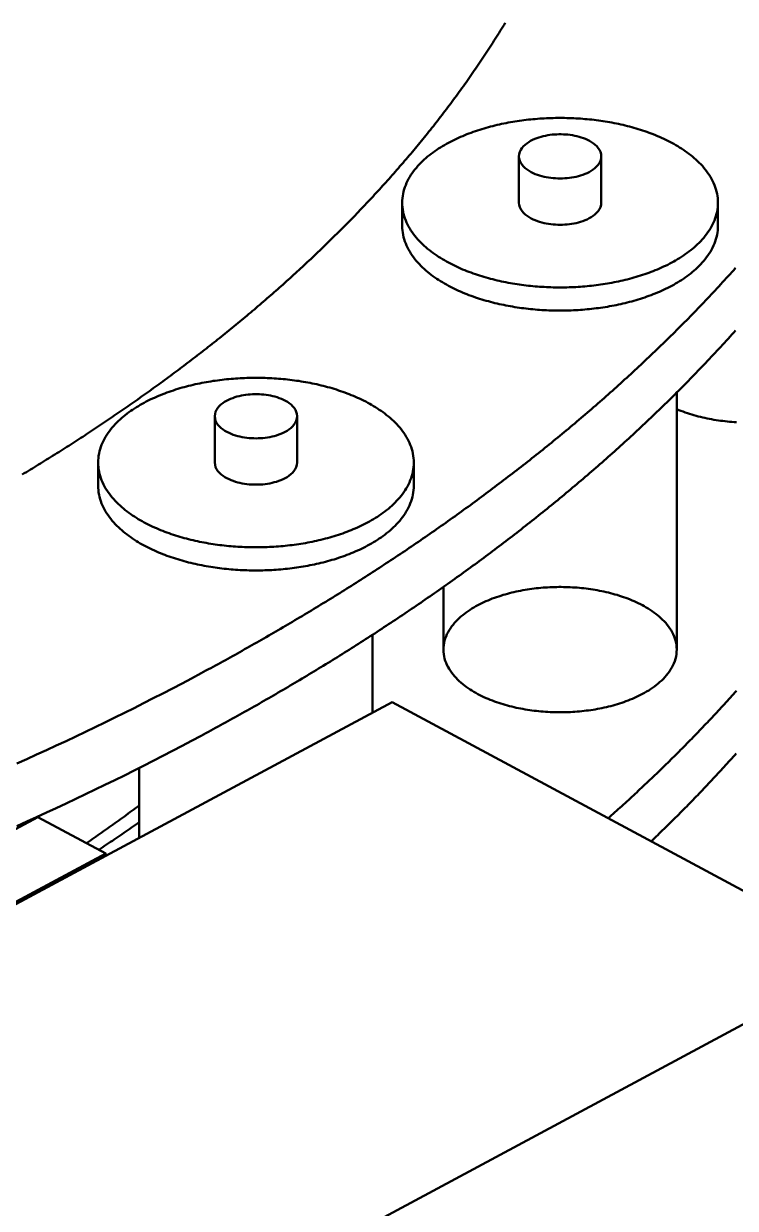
# Model space of a CAD drawing. Header units: millimetres. Extents: x 0 to 841, y 0 to 594.
# Drawn here: x 429.2 to 467, y 260.7 to 323.7 of the extents above; entities that cross this region are included whole.
import ezdxf

# ---------------------------------------------------------------- set-up
doc = ezdxf.new("R2010")
doc.units = ezdxf.units.MM
doc.layers.add('VIS', color=7, linetype='CONTINUOUS', lineweight=50)

msp = doc.modelspace()

# ---------------------------------------------------------------- linework, layer by layer
at = {"layer": 'VIS'}
for points in [[(429.126, 299.72), (429.234, 299.785), (429.342, 299.851), (429.45, 299.916), (429.558, 299.982), (429.665, 300.047), (429.773, 300.113), (429.881, 300.179), (429.988, 300.245), (430.096, 300.311), (430.203, 300.378), (430.311, 300.444), (430.418, 300.511), (430.525, 300.578), (430.632, 300.644), (430.739, 300.711), (430.846, 300.778), (430.953, 300.846), (431.06, 300.913), (431.166, 300.98), (431.273, 301.048), (431.38, 301.116), (431.486, 301.184), (431.592, 301.252), (431.699, 301.32), (431.805, 301.388), (431.911, 301.456), (432.017, 301.525), (432.123, 301.594), (432.229, 301.662), (432.335, 301.731), (432.44, 301.8), (432.546, 301.869), (432.652, 301.939), (432.757, 302.008), (432.862, 302.078), (432.968, 302.147), (433.073, 302.217), (433.178, 302.287), (433.283, 302.357), (433.388, 302.428), (433.493, 302.498), (433.597, 302.568), (433.702, 302.639), (433.807, 302.71), (433.911, 302.781), (434.015, 302.852), (434.12, 302.923), (434.224, 302.994), (434.328, 303.066), (434.432, 303.137), (434.536, 303.209), (434.64, 303.281), (434.743, 303.353), (434.847, 303.425), (434.951, 303.497), (435.054, 303.569), (435.157, 303.642), (435.261, 303.714), (435.364, 303.787), (435.467, 303.86), (435.57, 303.933), (435.673, 304.006), (435.775, 304.08), (435.878, 304.153), (435.981, 304.227), (436.083, 304.301), (436.186, 304.374), (436.288, 304.448), (436.39, 304.523), (436.492, 304.597), (436.594, 304.671), (436.696, 304.746), (436.798, 304.821), (436.899, 304.896), (437.001, 304.971), (437.102, 305.046), (437.204, 305.121), (437.305, 305.196), (437.406, 305.272), (437.507, 305.348), (437.608, 305.424), (437.709, 305.5), (437.809, 305.576), (437.91, 305.652), (438.011, 305.728), (438.111, 305.805), (438.211, 305.882), (438.311, 305.958), (438.411, 306.035), (438.511, 306.113), (438.611, 306.19), (438.711, 306.267), (438.811, 306.345), (438.91, 306.423), (439.009, 306.5), (439.109, 306.578), (439.208, 306.657), (439.307, 306.735), (439.406, 306.813), (439.505, 306.892), (439.603, 306.971), (439.702, 307.05), (439.8, 307.129), (439.899, 307.208), (439.997, 307.287), (440.095, 307.367), (440.193, 307.446), (440.291, 307.526), (440.389, 307.606), (440.486, 307.686), (440.584, 307.766), (440.681, 307.846), (440.778, 307.927), (440.875, 308.008), (440.972, 308.088), (441.069, 308.169), (441.166, 308.25), (441.263, 308.332), (441.359, 308.413), (441.455, 308.495), (441.552, 308.576), (441.648, 308.658), (441.744, 308.74), (441.84, 308.822), (441.935, 308.905), (442.031, 308.987), (442.126, 309.07), (442.222, 309.153), (442.317, 309.235), (442.412, 309.319), (442.507, 309.402), (442.602, 309.485), (442.696, 309.569), (442.791, 309.652), (442.885, 309.736), (442.98, 309.82), (443.074, 309.904), (443.168, 309.989), (443.262, 310.073), (443.355, 310.158), (443.449, 310.242), (443.542, 310.327), (443.635, 310.412), (443.729, 310.498), (443.822, 310.583), (443.914, 310.669), (444.007, 310.754), (444.1, 310.84), (444.192, 310.926), (444.284, 311.012), (444.376, 311.099), (444.468, 311.185), (444.56, 311.272), (444.652, 311.359), (444.743, 311.446), (444.835, 311.533), (444.926, 311.62), (445.017, 311.708), (445.108, 311.795), (445.199, 311.883), (445.289, 311.971), (445.38, 312.059), (445.47, 312.147), (445.56, 312.235), (445.65, 312.324), (445.74, 312.413), (445.83, 312.502), (445.919, 312.591), (446.009, 312.68), (446.098, 312.769), (446.187, 312.859), (446.276, 312.948), (446.364, 313.038), (446.453, 313.128), (446.541, 313.218), (446.629, 313.309), (446.717, 313.399), (446.805, 313.49), (446.893, 313.581), (446.981, 313.672), (447.068, 313.763), (447.155, 313.854), (447.242, 313.946), (447.329, 314.037), (447.416, 314.129), (447.502, 314.221), (447.588, 314.313), (447.675, 314.405), (447.761, 314.498), (447.846, 314.591), (447.932, 314.683), (448.017, 314.776), (448.103, 314.869), (448.188, 314.963), (448.273, 315.056), (448.357, 315.15), (448.442, 315.244), (448.526, 315.337), (448.61, 315.432), (448.694, 315.526), (448.778, 315.62), (448.862, 315.715), (448.945, 315.81), (449.028, 315.905), (449.111, 316), (449.194, 316.095), (449.277, 316.19), (449.359, 316.286), (449.441, 316.382), (449.523, 316.478), (449.605, 316.574), (449.687, 316.67), (449.768, 316.767), (449.85, 316.863), (449.931, 316.96), (450.012, 317.057), (450.092, 317.154), (450.173, 317.251), (450.253, 317.349), (450.333, 317.447), (450.413, 317.544), (450.492, 317.642), (450.572, 317.74), (450.651, 317.839), (450.73, 317.937), (450.809, 318.036), (450.887, 318.135), (450.966, 318.234), (451.044, 318.333), (451.122, 318.432), (451.2, 318.532), (451.277, 318.631), (451.354, 318.731), (451.432, 318.831), (451.508, 318.931), (451.585, 319.032), (451.661, 319.132), (451.738, 319.233), (451.814, 319.334), (451.889, 319.435), (451.965, 319.536), (452.04, 319.637), (452.115, 319.739), (452.19, 319.84), (452.264, 319.942), (452.339, 320.044), (452.413, 320.146), (452.487, 320.249), (452.56, 320.351), (452.634, 320.454), (452.707, 320.557), (452.78, 320.66), (452.853, 320.763), (452.925, 320.867), (452.997, 320.97), (453.069, 321.074), (453.141, 321.178), (453.213, 321.282), (453.284, 321.386), (453.355, 321.49), (453.425, 321.595), (453.496, 321.7), (453.566, 321.805), (453.636, 321.91), (453.706, 322.015), (453.775, 322.12), (453.845, 322.226), (453.914, 322.332), (453.982, 322.438), (454.051, 322.544), (454.119, 322.65), (454.187, 322.756), (454.254, 322.863), (454.322, 322.97), (454.389, 323.077), (454.456, 323.184), (454.522, 323.291), (454.589, 323.398), (454.655, 323.506), (454.72, 323.614), (454.786, 323.722)], [(429.126, 299.72), (429.234, 299.785), (429.342, 299.851), (429.45, 299.916), (429.558, 299.982), (429.665, 300.047), (429.773, 300.113), (429.881, 300.179), (429.988, 300.245), (430.096, 300.311), (430.203, 300.378), (430.311, 300.444), (430.418, 300.511), (430.525, 300.578), (430.632, 300.644), (430.739, 300.711), (430.846, 300.778), (430.953, 300.846), (431.06, 300.913), (431.166, 300.98), (431.273, 301.048), (431.38, 301.116), (431.486, 301.184), (431.592, 301.252), (431.699, 301.32), (431.805, 301.388), (431.911, 301.456), (432.017, 301.525), (432.123, 301.594), (432.229, 301.662), (432.335, 301.731), (432.44, 301.8), (432.546, 301.869), (432.652, 301.939), (432.757, 302.008), (432.862, 302.078), (432.968, 302.147), (433.073, 302.217), (433.178, 302.287), (433.283, 302.357), (433.388, 302.428), (433.493, 302.498), (433.597, 302.568), (433.702, 302.639), (433.807, 302.71), (433.911, 302.781), (434.015, 302.852), (434.12, 302.923), (434.224, 302.994), (434.328, 303.066), (434.432, 303.137), (434.536, 303.209), (434.64, 303.281), (434.743, 303.353), (434.847, 303.425), (434.951, 303.497), (435.054, 303.569), (435.157, 303.642), (435.261, 303.714), (435.364, 303.787), (435.467, 303.86), (435.57, 303.933), (435.673, 304.006), (435.775, 304.08), (435.878, 304.153), (435.981, 304.227), (436.083, 304.301), (436.186, 304.374), (436.288, 304.448), (436.39, 304.523), (436.492, 304.597), (436.594, 304.671), (436.696, 304.746), (436.798, 304.821), (436.899, 304.896), (437.001, 304.971), (437.102, 305.046), (437.204, 305.121), (437.305, 305.196), (437.406, 305.272), (437.507, 305.348), (437.608, 305.424), (437.709, 305.5), (437.809, 305.576), (437.91, 305.652), (438.011, 305.728), (438.111, 305.805), (438.211, 305.882), (438.311, 305.958), (438.411, 306.035), (438.511, 306.113), (438.611, 306.19), (438.711, 306.267), (438.811, 306.345), (438.91, 306.423), (439.009, 306.5), (439.109, 306.578), (439.208, 306.657), (439.307, 306.735), (439.406, 306.813), (439.505, 306.892), (439.603, 306.971), (439.702, 307.05), (439.8, 307.129), (439.899, 307.208), (439.997, 307.287), (440.095, 307.367), (440.193, 307.446), (440.291, 307.526), (440.389, 307.606), (440.486, 307.686), (440.584, 307.766), (440.681, 307.846), (440.778, 307.927), (440.875, 308.008), (440.972, 308.088), (441.069, 308.169), (441.166, 308.25), (441.263, 308.332), (441.359, 308.413), (441.455, 308.495), (441.552, 308.576), (441.648, 308.658), (441.744, 308.74), (441.84, 308.822), (441.935, 308.905), (442.031, 308.987), (442.126, 309.07), (442.222, 309.153), (442.317, 309.235), (442.412, 309.319), (442.507, 309.402), (442.602, 309.485), (442.696, 309.569), (442.791, 309.652), (442.885, 309.736), (442.98, 309.82), (443.074, 309.904), (443.168, 309.989), (443.262, 310.073), (443.355, 310.158), (443.449, 310.242), (443.542, 310.327), (443.635, 310.412), (443.729, 310.498), (443.822, 310.583), (443.914, 310.669), (444.007, 310.754), (444.1, 310.84), (444.192, 310.926), (444.284, 311.012), (444.376, 311.099), (444.468, 311.185), (444.56, 311.272), (444.652, 311.359), (444.743, 311.446), (444.835, 311.533), (444.926, 311.62), (445.017, 311.708), (445.108, 311.795), (445.199, 311.883), (445.289, 311.971), (445.38, 312.059), (445.47, 312.147), (445.56, 312.235), (445.65, 312.324), (445.74, 312.413), (445.83, 312.502), (445.919, 312.591), (446.009, 312.68), (446.098, 312.769), (446.187, 312.859), (446.276, 312.948), (446.364, 313.038), (446.453, 313.128), (446.541, 313.218), (446.629, 313.309), (446.717, 313.399), (446.805, 313.49), (446.893, 313.581), (446.981, 313.672), (447.068, 313.763), (447.155, 313.854), (447.242, 313.946), (447.329, 314.037), (447.416, 314.129), (447.502, 314.221), (447.588, 314.313), (447.675, 314.405), (447.761, 314.498), (447.846, 314.591), (447.932, 314.683), (448.017, 314.776), (448.103, 314.869), (448.188, 314.963), (448.273, 315.056), (448.357, 315.15), (448.442, 315.244), (448.526, 315.337), (448.61, 315.432), (448.694, 315.526), (448.778, 315.62), (448.862, 315.715), (448.945, 315.81), (449.028, 315.905), (449.111, 316), (449.194, 316.095), (449.277, 316.19), (449.359, 316.286), (449.441, 316.382), (449.523, 316.478), (449.605, 316.574), (449.687, 316.67), (449.768, 316.767), (449.85, 316.863), (449.931, 316.96), (450.012, 317.057), (450.092, 317.154), (450.173, 317.251), (450.253, 317.349), (450.333, 317.447), (450.413, 317.544), (450.492, 317.642), (450.572, 317.74), (450.651, 317.839), (450.73, 317.937), (450.809, 318.036), (450.887, 318.135), (450.966, 318.234), (451.044, 318.333), (451.122, 318.432), (451.2, 318.532), (451.277, 318.631), (451.354, 318.731), (451.432, 318.831), (451.508, 318.931), (451.585, 319.032), (451.661, 319.132), (451.738, 319.233), (451.814, 319.334), (451.889, 319.435), (451.965, 319.536), (452.04, 319.637), (452.115, 319.739), (452.19, 319.84), (452.264, 319.942), (452.339, 320.044), (452.413, 320.146), (452.487, 320.249), (452.56, 320.351), (452.634, 320.454), (452.707, 320.557), (452.78, 320.66), (452.853, 320.763), (452.925, 320.867), (452.997, 320.97), (453.069, 321.074), (453.141, 321.178), (453.213, 321.282), (453.284, 321.386), (453.355, 321.49), (453.425, 321.595), (453.496, 321.7), (453.566, 321.805), (453.636, 321.91), (453.706, 322.015), (453.775, 322.12), (453.845, 322.226), (453.914, 322.332), (453.982, 322.438), (454.051, 322.544), (454.119, 322.65), (454.187, 322.756), (454.254, 322.863), (454.322, 322.97), (454.389, 323.077), (454.456, 323.184), (454.522, 323.291), (454.589, 323.398), (454.655, 323.506), (454.72, 323.614), (454.786, 323.722)], [(466.086, 314.163), (466.083, 314.283), (466.074, 314.404), (466.059, 314.523), (466.039, 314.642), (466.012, 314.759), (465.98, 314.875), (465.943, 314.99), (465.901, 315.102), (465.855, 315.213), (465.803, 315.322), (465.748, 315.429), (465.688, 315.534), (465.625, 315.636), (465.558, 315.736), (465.487, 315.834), (465.414, 315.929), (465.338, 316.022), (465.259, 316.113), (465.177, 316.202), (465.093, 316.288), (465.007, 316.372), (464.919, 316.454), (464.829, 316.534), (464.737, 316.612), (464.644, 316.688), (464.549, 316.762), (464.452, 316.833), (464.354, 316.903), (464.255, 316.971), (464.154, 317.038), (464.053, 317.102), (463.95, 317.165), (463.846, 317.226), (463.741, 317.286), (463.636, 317.343), (463.529, 317.4), (463.422, 317.454), (463.314, 317.508), (463.205, 317.559), (463.096, 317.61), (462.986, 317.658), (462.875, 317.706), (462.764, 317.752), (462.652, 317.797), (462.54, 317.84), (462.427, 317.882), (462.314, 317.923), (462.2, 317.962), (462.086, 318.001), (461.972, 318.038), (461.857, 318.073), (461.741, 318.108), (461.626, 318.142), (461.51, 318.174), (461.393, 318.205), (461.277, 318.235), (461.16, 318.264), (461.043, 318.292), (460.926, 318.319), (460.808, 318.345), (460.69, 318.37), (460.572, 318.393), (460.454, 318.416), (460.335, 318.437), (460.217, 318.458), (460.098, 318.477), (459.979, 318.496), (459.86, 318.514), (459.741, 318.53), (459.621, 318.546), (459.502, 318.56), (459.382, 318.574), (459.263, 318.587), (459.143, 318.598), (459.023, 318.609), (458.903, 318.619), (458.783, 318.628), (458.663, 318.636), (458.542, 318.643), (458.422, 318.649), (458.302, 318.654), (458.182, 318.658), (458.061, 318.661), (457.941, 318.664), (457.821, 318.665), (457.7, 318.665), (457.58, 318.665), (457.459, 318.664), (457.339, 318.661), (457.219, 318.658), (457.098, 318.654), (456.978, 318.649), (456.858, 318.643), (456.738, 318.636), (456.618, 318.628), (456.497, 318.619), (456.377, 318.609), (456.258, 318.598), (456.138, 318.587), (456.018, 318.574), (455.898, 318.56), (455.779, 318.546), (455.66, 318.53), (455.54, 318.514), (455.421, 318.496), (455.302, 318.477), (455.183, 318.458), (455.065, 318.437), (454.946, 318.416), (454.828, 318.393), (454.71, 318.37), (454.592, 318.345), (454.475, 318.319), (454.357, 318.292), (454.24, 318.264), (454.123, 318.235), (454.007, 318.205), (453.891, 318.174), (453.775, 318.142), (453.659, 318.108), (453.544, 318.073), (453.429, 318.038), (453.314, 318.001), (453.2, 317.962), (453.086, 317.923), (452.973, 317.882), (452.86, 317.84), (452.748, 317.797), (452.636, 317.752), (452.525, 317.706), (452.414, 317.658), (452.304, 317.61), (452.195, 317.559), (452.086, 317.508), (451.978, 317.454), (451.871, 317.4), (451.764, 317.343), (451.659, 317.286), (451.554, 317.226), (451.45, 317.165), (451.348, 317.102), (451.246, 317.038), (451.146, 316.971), (451.046, 316.903), (450.948, 316.833), (450.852, 316.762), (450.757, 316.688), (450.663, 316.612), (450.571, 316.534), (450.481, 316.454), (450.393, 316.372), (450.307, 316.288), (450.223, 316.202), (450.142, 316.113), (450.063, 316.022), (449.986, 315.929), (449.913, 315.834), (449.843, 315.736), (449.776, 315.636), (449.712, 315.534), (449.653, 315.429), (449.597, 315.322), (449.546, 315.213), (449.499, 315.102), (449.457, 314.99), (449.42, 314.875), (449.388, 314.759), (449.362, 314.642), (449.341, 314.523), (449.326, 314.404), (449.317, 314.283), (449.314, 314.163)], [(459.888, 316.624), (459.876, 316.743), (459.844, 316.859), (459.792, 316.967), (459.726, 317.067), (459.648, 317.158), (459.561, 317.241), (459.468, 317.316), (459.369, 317.384), (459.265, 317.445), (459.158, 317.499), (459.049, 317.549), (458.937, 317.593), (458.824, 317.632), (458.709, 317.666), (458.593, 317.696), (458.475, 317.722), (458.357, 317.744), (458.239, 317.762), (458.12, 317.777), (458, 317.787), (457.88, 317.794), (457.76, 317.798), (457.64, 317.798), (457.52, 317.794), (457.4, 317.787), (457.281, 317.777), (457.162, 317.762), (457.043, 317.744), (456.925, 317.722), (456.808, 317.696), (456.692, 317.666), (456.577, 317.632), (456.463, 317.593), (456.351, 317.549), (456.242, 317.499), (456.135, 317.445), (456.032, 317.384), (455.933, 317.316), (455.839, 317.241), (455.752, 317.158), (455.674, 317.067), (455.608, 316.967), (455.557, 316.859), (455.524, 316.743), (455.513, 316.624)], [(455.513, 316.624), (455.524, 316.502), (455.559, 316.384), (455.612, 316.273), (455.681, 316.172), (455.762, 316.079), (455.852, 315.996), (455.949, 315.92), (456.051, 315.852), (456.158, 315.791), (456.268, 315.736), (456.38, 315.687), (456.495, 315.644), (456.612, 315.605), (456.73, 315.571), (456.849, 315.542), (456.969, 315.517), (457.091, 315.496), (457.212, 315.479), (457.334, 315.466), (457.457, 315.457), (457.58, 315.451), (457.703, 315.449), (457.825, 315.451), (457.948, 315.457), (458.071, 315.466), (458.193, 315.48), (458.315, 315.497), (458.436, 315.518), (458.556, 315.543), (458.675, 315.572), (458.793, 315.607), (458.91, 315.645), (459.025, 315.689), (459.137, 315.738), (459.247, 315.793)], [(455.513, 316.624), (455.513, 314.163)], [(459.247, 315.793), (459.353, 315.854), (459.455, 315.922), (459.551, 315.998), (459.64, 316.081), (459.721, 316.174), (459.789, 316.275), (459.842, 316.385), (459.876, 316.502), (459.888, 316.624)], [(459.888, 316.624), (459.888, 314.163)], [(449.314, 314.163), (449.317, 314.043), (449.326, 313.923), (449.341, 313.803), (449.362, 313.685), (449.388, 313.567), (449.42, 313.451), (449.457, 313.337), (449.499, 313.224), (449.545, 313.113), (449.597, 313.004), (449.652, 312.898), (449.712, 312.793), (449.775, 312.691), (449.842, 312.591), (449.912, 312.493), (449.986, 312.398), (450.062, 312.305), (450.141, 312.214), (450.222, 312.125), (450.306, 312.039), (450.392, 311.955), (450.48, 311.873), (450.57, 311.793), (450.662, 311.715), (450.756, 311.639), (450.851, 311.566), (450.947, 311.494), (451.045, 311.424), (451.144, 311.356), (451.245, 311.289), (451.346, 311.225), (451.449, 311.162), (451.553, 311.101), (451.657, 311.041), (451.763, 310.984), (451.869, 310.927), (451.976, 310.873), (452.084, 310.819), (452.193, 310.768), (452.302, 310.718), (452.412, 310.669), (452.523, 310.621), (452.634, 310.575), (452.746, 310.531), (452.858, 310.487), (452.971, 310.445), (453.084, 310.404), (453.198, 310.365), (453.312, 310.326), (453.426, 310.289), (453.541, 310.254), (453.656, 310.219), (453.772, 310.185), (453.888, 310.153), (454.004, 310.122), (454.121, 310.092), (454.237, 310.063), (454.354, 310.035), (454.472, 310.008), (454.589, 309.982), (454.707, 309.957), (454.825, 309.934), (454.943, 309.911), (455.062, 309.889), (455.18, 309.869), (455.299, 309.849), (455.418, 309.831), (455.537, 309.813), (455.656, 309.797), (455.775, 309.781), (455.895, 309.766), (456.014, 309.753), (456.134, 309.74), (456.254, 309.728), (456.374, 309.717), (456.494, 309.708), (456.614, 309.699), (456.734, 309.691), (456.854, 309.684), (456.974, 309.678), (457.094, 309.673), (457.215, 309.668), (457.335, 309.665), (457.455, 309.663), (457.575, 309.661), (457.696, 309.661), (457.816, 309.661), (457.936, 309.663), (458.057, 309.665), (458.177, 309.668), (458.297, 309.672), (458.418, 309.677), (458.538, 309.683), (458.658, 309.69), (458.778, 309.698), (458.898, 309.707), (459.018, 309.717), (459.138, 309.727), (459.258, 309.739), (459.377, 309.752), (459.497, 309.765), (459.616, 309.78), (459.736, 309.795), (459.855, 309.812), (459.974, 309.829), (460.093, 309.848), (460.212, 309.867), (460.33, 309.888), (460.449, 309.909), (460.567, 309.932), (460.685, 309.956), (460.803, 309.98), (460.92, 310.006), (461.037, 310.033), (461.154, 310.061), (461.271, 310.089), (461.388, 310.12), (461.504, 310.151), (461.62, 310.183), (461.736, 310.216), (461.851, 310.251), (461.966, 310.287), (462.08, 310.324), (462.194, 310.362), (462.308, 310.401), (462.421, 310.442), (462.534, 310.484), (462.646, 310.527), (462.758, 310.572), (462.869, 310.618), (462.98, 310.665), (463.09, 310.714), (463.199, 310.764), (463.308, 310.816), (463.416, 310.869), (463.523, 310.923), (463.63, 310.98)], [(449.314, 314.163), (449.314, 312.933)], [(455.513, 314.163), (455.524, 314.041), (455.559, 313.923), (455.612, 313.813), (455.681, 313.711), (455.762, 313.619), (455.852, 313.535), (455.949, 313.459), (456.051, 313.391), (456.158, 313.33), (456.268, 313.275), (456.38, 313.226), (456.495, 313.183), (456.612, 313.144), (456.73, 313.11), (456.849, 313.081), (456.969, 313.056), (457.091, 313.035), (457.212, 313.018), (457.334, 313.005), (457.457, 312.996), (457.58, 312.99), (457.703, 312.989), (457.825, 312.991), (457.948, 312.996), (458.071, 313.006), (458.193, 313.019), (458.315, 313.036), (458.436, 313.057), (458.556, 313.082), (458.675, 313.112), (458.793, 313.146), (458.91, 313.185), (459.025, 313.228), (459.137, 313.278), (459.247, 313.333)], [(459.247, 313.333), (459.353, 313.394), (459.455, 313.462), (459.551, 313.537), (459.64, 313.621), (459.721, 313.713), (459.789, 313.814), (459.842, 313.924), (459.876, 314.042), (459.888, 314.163)], [(463.63, 310.98), (463.736, 311.037), (463.841, 311.097), (463.944, 311.158), (464.047, 311.221), (464.149, 311.285), (464.25, 311.352), (464.349, 311.42), (464.448, 311.49), (464.544, 311.562), (464.64, 311.636), (464.734, 311.711), (464.826, 311.789), (464.916, 311.869), (465.004, 311.951), (465.09, 312.035), (465.175, 312.122), (465.256, 312.211), (465.336, 312.301), (465.412, 312.395), (465.486, 312.49), (465.556, 312.588), (465.623, 312.688), (465.687, 312.791), (465.747, 312.895), (465.802, 313.002), (465.854, 313.111), (465.901, 313.222), (465.943, 313.335), (465.98, 313.45), (466.012, 313.566), (466.038, 313.684), (466.059, 313.803), (466.074, 313.922), (466.083, 314.043), (466.086, 314.163)], [(466.086, 314.163), (466.086, 312.933)], [(449.314, 312.933), (449.317, 312.812), (449.326, 312.692), (449.341, 312.573), (449.362, 312.455), (449.388, 312.337), (449.42, 312.221), (449.457, 312.107), (449.499, 311.994), (449.545, 311.883), (449.597, 311.774), (449.652, 311.667), (449.712, 311.563), (449.775, 311.46), (449.842, 311.36), (449.912, 311.263), (449.986, 311.167), (450.062, 311.074), (450.141, 310.983), (450.222, 310.895), (450.306, 310.809), (450.392, 310.724), (450.48, 310.642), (450.57, 310.563), (450.662, 310.485), (450.756, 310.409), (450.851, 310.335), (450.947, 310.263), (451.045, 310.193), (451.144, 310.125), (451.245, 310.059), (451.346, 309.994), (451.449, 309.932), (451.553, 309.87), (451.657, 309.811), (451.763, 309.753), (451.869, 309.697), (451.976, 309.642), (452.084, 309.589), (452.193, 309.537), (452.302, 309.487), (452.412, 309.438), (452.523, 309.391), (452.634, 309.345), (452.746, 309.3), (452.858, 309.257), (452.971, 309.215), (453.084, 309.174), (453.198, 309.134), (453.312, 309.096), (453.426, 309.059), (453.541, 309.023), (453.656, 308.988), (453.772, 308.955), (453.888, 308.923), (454.004, 308.891), (454.121, 308.861), (454.237, 308.832), (454.354, 308.804), (454.472, 308.777), (454.589, 308.752), (454.707, 308.727), (454.825, 308.703), (454.943, 308.681), (455.062, 308.659), (455.18, 308.639), (455.299, 308.619), (455.418, 308.6), (455.537, 308.583), (455.656, 308.566), (455.775, 308.551), (455.895, 308.536), (456.014, 308.522), (456.134, 308.51), (456.254, 308.498), (456.374, 308.487), (456.494, 308.477), (456.614, 308.468), (456.734, 308.46), (456.854, 308.453), (456.974, 308.447), (457.094, 308.442), (457.215, 308.438), (457.335, 308.435), (457.455, 308.432), (457.575, 308.431), (457.696, 308.43), (457.816, 308.431), (457.936, 308.432), (458.057, 308.434), (458.177, 308.438), (458.297, 308.442), (458.418, 308.447), (458.538, 308.453), (458.658, 308.46), (458.778, 308.468), (458.898, 308.477), (459.018, 308.486), (459.138, 308.497), (459.258, 308.509), (459.377, 308.521), (459.497, 308.535), (459.616, 308.55), (459.736, 308.565), (459.855, 308.582), (459.974, 308.599), (460.093, 308.618), (460.212, 308.637), (460.33, 308.658), (460.449, 308.679), (460.567, 308.702), (460.685, 308.725), (460.803, 308.75), (460.92, 308.776), (461.037, 308.802), (461.154, 308.83), (461.271, 308.859), (461.388, 308.889), (461.504, 308.92), (461.62, 308.953), (461.736, 308.986), (461.851, 309.021), (461.966, 309.056), (462.08, 309.093), (462.194, 309.132), (462.308, 309.171), (462.421, 309.212), (462.534, 309.254), (462.646, 309.297), (462.758, 309.342), (462.869, 309.388), (462.98, 309.435), (463.09, 309.484), (463.199, 309.534), (463.308, 309.585), (463.416, 309.638), (463.523, 309.693), (463.63, 309.749)], [(463.63, 309.749), (463.736, 309.807), (463.841, 309.866), (463.944, 309.928), (464.047, 309.99), (464.149, 310.055), (464.25, 310.121), (464.349, 310.189), (464.448, 310.259), (464.544, 310.331), (464.64, 310.405), (464.734, 310.481), (464.826, 310.559), (464.916, 310.639), (465.004, 310.721), (465.09, 310.805), (465.175, 310.891), (465.256, 310.98), (465.336, 311.071), (465.412, 311.164), (465.486, 311.26), (465.556, 311.358), (465.623, 311.458), (465.687, 311.56), (465.747, 311.665), (465.802, 311.772), (465.854, 311.881), (465.901, 311.992), (465.943, 312.105), (465.98, 312.22), (466.012, 312.336), (466.038, 312.454), (466.059, 312.572), (466.074, 312.692), (466.083, 312.812), (466.086, 312.933)], [(438.625, 289.161), (438.754, 289.23), (438.884, 289.3), (439.013, 289.37), (439.142, 289.44), (439.271, 289.51), (439.4, 289.58), (439.529, 289.65), (439.657, 289.721), (439.786, 289.791), (439.915, 289.862), (440.043, 289.933), (440.172, 290.004), (440.3, 290.075), (440.428, 290.146), (440.557, 290.218), (440.685, 290.289), (440.813, 290.361), (440.941, 290.433), (441.069, 290.505), (441.197, 290.577), (441.325, 290.649), (441.452, 290.722), (441.58, 290.794), (441.707, 290.867), (441.835, 290.94), (441.962, 291.013), (442.09, 291.086), (442.217, 291.159), (442.344, 291.232), (442.471, 291.306), (442.598, 291.38), (442.725, 291.453), (442.852, 291.527), (442.978, 291.601), (443.105, 291.676), (443.232, 291.75), (443.358, 291.825), (443.485, 291.899), (443.611, 291.974), (443.737, 292.049), (443.863, 292.124), (443.989, 292.199), (444.115, 292.275), (444.241, 292.35), (444.367, 292.426), (444.493, 292.502), (444.618, 292.578), (444.744, 292.654), (444.869, 292.73), (444.995, 292.806), (445.12, 292.883), (445.245, 292.96), (445.37, 293.036), (445.495, 293.113), (445.62, 293.191), (445.745, 293.268), (445.87, 293.345), (445.994, 293.423), (446.119, 293.501), (446.243, 293.578), (446.368, 293.656), (446.492, 293.735), (446.616, 293.813), (446.74, 293.891), (446.864, 293.97), (446.988, 294.049), (447.112, 294.128), (447.235, 294.207), (447.359, 294.286), (447.482, 294.365), (447.606, 294.445), (447.729, 294.524), (447.852, 294.604), (447.975, 294.684), (448.098, 294.764), (448.221, 294.845), (448.344, 294.925), (448.467, 295.006), (448.59, 295.086), (448.712, 295.167), (448.834, 295.248), (448.957, 295.329), (449.079, 295.411), (449.201, 295.492), (449.323, 295.574), (449.445, 295.656), (449.567, 295.738), (449.688, 295.82), (449.81, 295.902), (449.931, 295.985), (450.053, 296.067), (450.174, 296.15), (450.295, 296.233), (450.416, 296.316), (450.537, 296.399), (450.658, 296.482), (450.779, 296.566), (450.899, 296.65), (451.02, 296.733), (451.14, 296.817), (451.261, 296.902), (451.381, 296.986), (451.501, 297.07), (451.621, 297.155), (451.741, 297.24), (451.86, 297.325), (451.98, 297.41), (452.099, 297.495), (452.219, 297.581), (452.338, 297.666), (452.457, 297.752), (452.576, 297.838), (452.695, 297.924), (452.814, 298.01), (452.933, 298.097), (453.051, 298.183), (453.17, 298.27), (453.288, 298.357), (453.406, 298.444), (453.524, 298.531), (453.642, 298.618), (453.76, 298.706), (453.878, 298.794), (453.995, 298.881), (454.113, 298.969), (454.23, 299.058), (454.347, 299.146), (454.464, 299.235), (454.581, 299.323), (454.698, 299.412), (454.815, 299.501), (454.932, 299.59), (455.048, 299.68), (455.164, 299.769), (455.281, 299.859), (455.397, 299.949), (455.513, 300.039), (455.629, 300.129), (455.744, 300.219), (455.86, 300.31), (455.975, 300.401), (456.09, 300.491), (456.206, 300.583), (456.321, 300.674), (456.436, 300.765), (456.55, 300.857), (456.665, 300.948), (456.779, 301.04), (456.894, 301.132), (457.008, 301.225), (457.122, 301.317), (457.236, 301.41), (457.35, 301.502), (457.463, 301.595), (457.577, 301.688), (457.69, 301.782), (457.803, 301.875), (457.917, 301.969), (458.03, 302.062), (458.142, 302.156), (458.255, 302.25), (458.367, 302.345), (458.48, 302.439), (458.592, 302.534), (458.704, 302.629), (458.816, 302.724), (458.928, 302.819), (459.039, 302.914), (459.151, 303.01), (459.262, 303.106), (459.373, 303.201), (459.484, 303.297), (459.595, 303.394), (459.706, 303.49), (459.816, 303.587), (459.927, 303.684), (460.037, 303.78), (460.147, 303.878), (460.257, 303.975), (460.367, 304.072), (460.476, 304.17), (460.586, 304.268), (460.695, 304.366), (460.804, 304.464), (460.913, 304.563), (461.022, 304.661), (461.13, 304.76), (461.239, 304.859), (461.347, 304.958), (461.455, 305.057), (461.563, 305.157), (461.671, 305.256), (461.779, 305.356), (461.886, 305.456), (461.993, 305.556), (462.101, 305.657), (462.208, 305.757), (462.314, 305.858), (462.421, 305.959), (462.527, 306.06), (462.634, 306.161), (462.74, 306.263), (462.845, 306.365), (462.951, 306.466), (463.057, 306.569), (463.162, 306.671), (463.267, 306.773), (463.372, 306.876), (463.477, 306.979), (463.582, 307.082), (463.686, 307.185), (463.79, 307.288), (463.894, 307.392), (463.998, 307.495), (464.102, 307.599), (464.206, 307.703), (464.309, 307.808), (464.412, 307.912), (464.515, 308.017), (464.618, 308.122), (464.72, 308.227), (464.823, 308.332), (464.925, 308.437), (465.027, 308.543), (465.129, 308.649), (465.23, 308.755), (465.331, 308.861), (465.433, 308.967), (465.534, 309.074), (465.634, 309.18), (465.735, 309.287), (465.835, 309.394), (465.936, 309.502), (466.035, 309.609), (466.135, 309.717), (466.235, 309.825), (466.334, 309.933), (466.433, 310.041), (466.532, 310.15), (466.631, 310.258), (466.729, 310.367), (466.828, 310.476), (466.926, 310.585), (467.024, 310.695)], [(438.625, 285.839), (438.754, 285.908), (438.884, 285.978), (439.013, 286.048), (439.142, 286.118), (439.271, 286.188), (439.4, 286.258), (439.529, 286.328), (439.657, 286.399), (439.786, 286.469), (439.915, 286.54), (440.043, 286.611), (440.172, 286.682), (440.3, 286.753), (440.428, 286.824), (440.557, 286.896), (440.685, 286.967), (440.813, 287.039), (440.941, 287.111), (441.069, 287.183), (441.197, 287.255), (441.325, 287.327), (441.452, 287.4), (441.58, 287.472), (441.707, 287.545), (441.835, 287.618), (441.962, 287.691), (442.09, 287.764), (442.217, 287.837), (442.344, 287.91), (442.471, 287.984), (442.598, 288.058), (442.725, 288.131), (442.852, 288.205), (442.978, 288.279), (443.105, 288.354), (443.232, 288.428), (443.358, 288.502), (443.485, 288.577), (443.611, 288.652), (443.737, 288.727), (443.863, 288.802), (443.989, 288.877), (444.115, 288.953), (444.241, 289.028), (444.367, 289.104), (444.493, 289.18), (444.618, 289.256), (444.744, 289.332), (444.869, 289.408), (444.995, 289.484), (445.12, 289.561), (445.245, 289.638), (445.37, 289.714), (445.495, 289.791), (445.62, 289.868), (445.745, 289.946), (445.87, 290.023), (445.994, 290.101), (446.119, 290.178), (446.243, 290.256), (446.368, 290.334), (446.492, 290.413), (446.616, 290.491), (446.74, 290.569), (446.864, 290.648), (446.988, 290.727), (447.112, 290.806), (447.235, 290.885), (447.359, 290.964), (447.482, 291.043), (447.606, 291.123), (447.729, 291.202), (447.852, 291.282), (447.975, 291.362), (448.098, 291.442), (448.221, 291.523), (448.344, 291.603), (448.467, 291.684), (448.59, 291.764), (448.712, 291.845), (448.834, 291.926), (448.957, 292.007), (449.079, 292.089), (449.201, 292.17), (449.323, 292.252), (449.445, 292.334), (449.567, 292.416), (449.688, 292.498), (449.81, 292.58), (449.931, 292.662), (450.053, 292.745), (450.174, 292.828), (450.295, 292.911), (450.416, 292.994), (450.537, 293.077), (450.658, 293.16), (450.779, 293.244), (450.899, 293.328), (451.02, 293.411), (451.14, 293.495), (451.261, 293.58), (451.381, 293.664), (451.501, 293.748), (451.621, 293.833), (451.741, 293.918), (451.86, 294.003), (451.98, 294.088), (452.099, 294.173), (452.219, 294.259), (452.338, 294.344), (452.457, 294.43), (452.576, 294.516), (452.695, 294.602), (452.814, 294.688), (452.933, 294.774), (453.051, 294.861), (453.17, 294.948), (453.288, 295.035), (453.406, 295.122), (453.524, 295.209), (453.642, 295.296), (453.76, 295.384), (453.878, 295.472), (453.995, 295.559), (454.113, 295.647), (454.23, 295.736), (454.347, 295.824), (454.464, 295.913), (454.581, 296.001), (454.698, 296.09), (454.815, 296.179), (454.932, 296.268), (455.048, 296.358), (455.164, 296.447), (455.281, 296.537), (455.397, 296.627), (455.513, 296.717), (455.629, 296.807), (455.744, 296.897), (455.86, 296.988), (455.975, 297.079), (456.09, 297.169), (456.206, 297.26), (456.321, 297.352), (456.436, 297.443), (456.55, 297.535), (456.665, 297.626), (456.779, 297.718), (456.894, 297.81), (457.008, 297.903), (457.122, 297.995), (457.236, 298.087), (457.35, 298.18), (457.463, 298.273), (457.577, 298.366), (457.69, 298.46), (457.803, 298.553), (457.917, 298.647), (458.03, 298.74), (458.142, 298.834), (458.255, 298.928), (458.367, 299.023), (458.48, 299.117), (458.592, 299.212), (458.704, 299.307), (458.816, 299.402), (458.928, 299.497), (459.039, 299.592), (459.151, 299.688), (459.262, 299.784), (459.373, 299.879), (459.484, 299.975), (459.595, 300.072), (459.706, 300.168), (459.816, 300.265), (459.927, 300.361), (460.037, 300.458), (460.147, 300.556), (460.257, 300.653), (460.367, 300.75), (460.476, 300.848), (460.586, 300.946), (460.695, 301.044), (460.804, 301.142), (460.913, 301.24), (461.022, 301.339), (461.13, 301.438), (461.239, 301.537), (461.347, 301.636), (461.455, 301.735), (461.563, 301.835), (461.671, 301.934), (461.779, 302.034), (461.886, 302.134), (461.993, 302.234), (462.101, 302.335), (462.208, 302.435), (462.314, 302.536), (462.421, 302.637), (462.527, 302.738), (462.634, 302.839), (462.74, 302.941), (462.845, 303.043), (462.951, 303.144), (463.057, 303.246), (463.162, 303.349), (463.267, 303.451), (463.372, 303.554), (463.477, 303.656), (463.582, 303.759), (463.686, 303.863), (463.79, 303.966), (463.894, 304.07), (463.998, 304.173), (464.102, 304.277), (464.206, 304.381), (464.309, 304.486), (464.412, 304.59), (464.515, 304.695), (464.618, 304.799), (464.72, 304.905), (464.823, 305.01), (464.925, 305.115), (465.027, 305.221), (465.129, 305.327), (465.23, 305.433), (465.331, 305.539), (465.433, 305.645), (465.534, 305.752), (465.634, 305.858), (465.735, 305.965), (465.835, 306.072), (465.936, 306.18), (466.035, 306.287), (466.135, 306.395), (466.235, 306.503), (466.334, 306.611), (466.433, 306.719), (466.532, 306.828), (466.631, 306.936), (466.729, 307.045), (466.828, 307.154), (466.926, 307.263), (467.024, 307.373)], [(449.927, 300.356), (449.924, 300.476), (449.915, 300.596), (449.9, 300.716), (449.88, 300.834), (449.853, 300.952), (449.822, 301.068), (449.785, 301.183), (449.743, 301.295), (449.696, 301.406), (449.644, 301.515), (449.589, 301.622), (449.529, 301.726), (449.466, 301.829), (449.399, 301.929), (449.329, 302.027), (449.255, 302.122), (449.179, 302.215), (449.1, 302.306), (449.018, 302.395), (448.934, 302.481), (448.848, 302.565), (448.76, 302.647), (448.67, 302.727), (448.578, 302.805), (448.485, 302.881), (448.39, 302.954), (448.293, 303.026), (448.195, 303.096), (448.096, 303.164), (447.995, 303.231), (447.894, 303.295), (447.791, 303.358), (447.687, 303.419), (447.583, 303.479), (447.477, 303.536), (447.371, 303.593), (447.263, 303.647), (447.155, 303.701), (447.047, 303.752), (446.937, 303.802), (446.827, 303.851), (446.717, 303.899), (446.605, 303.945), (446.493, 303.989), (446.381, 304.033), (446.268, 304.075), (446.155, 304.116), (446.041, 304.155), (445.927, 304.193), (445.813, 304.23), (445.698, 304.266), (445.583, 304.301), (445.467, 304.335), (445.351, 304.367), (445.235, 304.398), (445.118, 304.428), (445.001, 304.457), (444.884, 304.485), (444.767, 304.512), (444.649, 304.538), (444.531, 304.562), (444.413, 304.586), (444.295, 304.609), (444.177, 304.63), (444.058, 304.651), (443.939, 304.67), (443.82, 304.689), (443.701, 304.706), (443.582, 304.723), (443.463, 304.739), (443.343, 304.753), (443.223, 304.767), (443.104, 304.779), (442.984, 304.791), (442.864, 304.802), (442.744, 304.812), (442.624, 304.821), (442.504, 304.829), (442.384, 304.836), (442.263, 304.842), (442.143, 304.847), (442.023, 304.851), (441.902, 304.854), (441.782, 304.856), (441.662, 304.858), (441.541, 304.858), (441.421, 304.858), (441.301, 304.856), (441.18, 304.854), (441.06, 304.851), (440.94, 304.847), (440.819, 304.842), (440.699, 304.836), (440.579, 304.829), (440.459, 304.821), (440.339, 304.812), (440.219, 304.802), (440.099, 304.791), (439.979, 304.779), (439.859, 304.767), (439.74, 304.753), (439.62, 304.739), (439.501, 304.723), (439.381, 304.706), (439.262, 304.689), (439.143, 304.67), (439.025, 304.651), (438.906, 304.63), (438.788, 304.609), (438.669, 304.586), (438.551, 304.562), (438.433, 304.538), (438.316, 304.512), (438.198, 304.485), (438.081, 304.457), (437.965, 304.428), (437.848, 304.398), (437.732, 304.367), (437.616, 304.335), (437.5, 304.301), (437.385, 304.266), (437.27, 304.23), (437.155, 304.193), (437.041, 304.155), (436.927, 304.116), (436.814, 304.075), (436.701, 304.033), (436.589, 303.989), (436.477, 303.945), (436.366, 303.899), (436.255, 303.851), (436.145, 303.802), (436.036, 303.752), (435.927, 303.701), (435.819, 303.647), (435.712, 303.593), (435.606, 303.536), (435.5, 303.479), (435.395, 303.419), (435.292, 303.358), (435.189, 303.295), (435.087, 303.231), (434.987, 303.164), (434.887, 303.096), (434.79, 303.026), (434.693, 302.954), (434.598, 302.881), (434.504, 302.805), (434.412, 302.727), (434.322, 302.647), (434.234, 302.565), (434.148, 302.481), (434.064, 302.395), (433.983, 302.306), (433.904, 302.215), (433.827, 302.122), (433.754, 302.027), (433.684, 301.929), (433.617, 301.829), (433.553, 301.726), (433.494, 301.622), (433.438, 301.515), (433.387, 301.406), (433.34, 301.295), (433.298, 301.183), (433.261, 301.068), (433.229, 300.952), (433.203, 300.834), (433.182, 300.716), (433.167, 300.596), (433.158, 300.476), (433.155, 300.356)], [(463.898, 304.073), (463.898, 290.417)], [(443.729, 302.817), (443.718, 302.936), (443.685, 303.051), (443.634, 303.16), (443.567, 303.26), (443.489, 303.351), (443.403, 303.434), (443.309, 303.509), (443.21, 303.576), (443.106, 303.637), (443, 303.692), (442.89, 303.741), (442.778, 303.785), (442.665, 303.825), (442.55, 303.859), (442.434, 303.889), (442.317, 303.915), (442.199, 303.937), (442.08, 303.955), (441.961, 303.969), (441.841, 303.98), (441.721, 303.987), (441.601, 303.991), (441.481, 303.991), (441.361, 303.987), (441.241, 303.98), (441.122, 303.969), (441.003, 303.955), (440.884, 303.937), (440.766, 303.915), (440.649, 303.889), (440.533, 303.859), (440.418, 303.825), (440.304, 303.785), (440.193, 303.741), (440.083, 303.692), (439.976, 303.637), (439.873, 303.576), (439.774, 303.509), (439.68, 303.434), (439.593, 303.351), (439.515, 303.26), (439.449, 303.16), (439.398, 303.051), (439.365, 302.936), (439.354, 302.817)], [(439.354, 302.817), (439.366, 302.695), (439.4, 302.577), (439.453, 302.466), (439.522, 302.365), (439.603, 302.272), (439.693, 302.189), (439.79, 302.113), (439.892, 302.045), (439.999, 301.984), (440.109, 301.929), (440.221, 301.88), (440.336, 301.837), (440.453, 301.798), (440.571, 301.764), (440.69, 301.735), (440.811, 301.71), (440.932, 301.689), (441.053, 301.672), (441.176, 301.659), (441.298, 301.65), (441.421, 301.644), (441.544, 301.642), (441.667, 301.644), (441.789, 301.65), (441.912, 301.659), (442.034, 301.672), (442.156, 301.69), (442.277, 301.711), (442.397, 301.736), (442.516, 301.765), (442.634, 301.799), (442.751, 301.838), (442.866, 301.882), (442.978, 301.931), (443.088, 301.986)], [(439.354, 302.817), (439.354, 300.356)], [(443.088, 301.986), (443.194, 302.047), (443.296, 302.115), (443.392, 302.191), (443.481, 302.274), (443.562, 302.366), (443.63, 302.468), (443.683, 302.578), (443.717, 302.695), (443.729, 302.817)], [(443.729, 302.817), (443.729, 300.356)], [(467.07, 302.499), (466.949, 302.507), (466.829, 302.516), (466.708, 302.526), (466.588, 302.537), (466.468, 302.55), (466.348, 302.564), (466.228, 302.58), (466.109, 302.596), (465.989, 302.615), (465.87, 302.634), (465.751, 302.655), (465.632, 302.677), (465.514, 302.701), (465.395, 302.726), (465.278, 302.752), (465.16, 302.78), (465.043, 302.81), (464.926, 302.841), (464.81, 302.873), (464.694, 302.907), (464.579, 302.943), (464.464, 302.98), (464.349, 303.019), (464.236, 303.06), (464.122, 303.103), (464.01, 303.147), (463.898, 303.193)], [(433.155, 300.356), (433.158, 300.236), (433.167, 300.116), (433.182, 299.996), (433.203, 299.878), (433.229, 299.76), (433.261, 299.644), (433.298, 299.53), (433.34, 299.417), (433.387, 299.306), (433.438, 299.197), (433.494, 299.091), (433.553, 298.986), (433.616, 298.884), (433.683, 298.784), (433.754, 298.686), (433.827, 298.591), (433.903, 298.498), (433.982, 298.407), (434.064, 298.318), (434.147, 298.232), (434.233, 298.148), (434.322, 298.066), (434.412, 297.986), (434.503, 297.908), (434.597, 297.832), (434.692, 297.758), (434.788, 297.687), (434.886, 297.617), (434.986, 297.548), (435.086, 297.482), (435.188, 297.418), (435.29, 297.355), (435.394, 297.294), (435.498, 297.234), (435.604, 297.176), (435.71, 297.12), (435.818, 297.066), (435.926, 297.012), (436.034, 296.961), (436.144, 296.91), (436.254, 296.862), (436.364, 296.814), (436.475, 296.768), (436.587, 296.723), (436.699, 296.68), (436.812, 296.638), (436.925, 296.597), (437.039, 296.558), (437.153, 296.519), (437.267, 296.482), (437.382, 296.446), (437.498, 296.412), (437.613, 296.378), (437.729, 296.346), (437.845, 296.315), (437.962, 296.284), (438.079, 296.255), (438.196, 296.228), (438.313, 296.201), (438.43, 296.175), (438.548, 296.15), (438.666, 296.127), (438.784, 296.104), (438.903, 296.082), (439.021, 296.062), (439.14, 296.042), (439.259, 296.024), (439.378, 296.006), (439.497, 295.989), (439.617, 295.974), (439.736, 295.959), (439.856, 295.946), (439.975, 295.933), (440.095, 295.921), (440.215, 295.91), (440.335, 295.901), (440.455, 295.892), (440.575, 295.884), (440.695, 295.877), (440.815, 295.871), (440.935, 295.865), (441.056, 295.861), (441.176, 295.858), (441.296, 295.856), (441.417, 295.854), (441.537, 295.854), (441.657, 295.854), (441.778, 295.855), (441.898, 295.858), (442.018, 295.861), (442.139, 295.865), (442.259, 295.87), (442.379, 295.876), (442.499, 295.883), (442.619, 295.891), (442.739, 295.9), (442.859, 295.91), (442.979, 295.92), (443.099, 295.932), (443.218, 295.945), (443.338, 295.958), (443.457, 295.973), (443.577, 295.988), (443.696, 296.005), (443.815, 296.022), (443.934, 296.041), (444.053, 296.06), (444.171, 296.081), (444.29, 296.102), (444.408, 296.125), (444.526, 296.148), (444.644, 296.173), (444.761, 296.199), (444.879, 296.226), (444.996, 296.253), (445.112, 296.282), (445.229, 296.312), (445.345, 296.344), (445.461, 296.376), (445.577, 296.409), (445.692, 296.444), (445.807, 296.48), (445.921, 296.517), (446.036, 296.555), (446.149, 296.594), (446.262, 296.635), (446.375, 296.677), (446.488, 296.72), (446.599, 296.765), (446.711, 296.811), (446.821, 296.858), (446.931, 296.907), (447.041, 296.957), (447.149, 297.009), (447.257, 297.062), (447.365, 297.116), (447.471, 297.172)], [(433.155, 300.356), (433.155, 299.126)], [(439.354, 300.356), (439.366, 300.234), (439.4, 300.116), (439.453, 300.006), (439.522, 299.904), (439.603, 299.811), (439.693, 299.728), (439.79, 299.652), (439.892, 299.584), (439.999, 299.523), (440.109, 299.468), (440.221, 299.419), (440.336, 299.376), (440.453, 299.337), (440.571, 299.303), (440.69, 299.274), (440.811, 299.249), (440.932, 299.228), (441.053, 299.211), (441.176, 299.198), (441.298, 299.189), (441.421, 299.183), (441.544, 299.181), (441.667, 299.183), (441.789, 299.189), (441.912, 299.198), (442.034, 299.212), (442.156, 299.229), (442.277, 299.25), (442.397, 299.275), (442.516, 299.305), (442.634, 299.339), (442.751, 299.377), (442.866, 299.421), (442.978, 299.47), (443.088, 299.525)], [(443.088, 299.525), (443.194, 299.587), (443.296, 299.654), (443.392, 299.73), (443.481, 299.813), (443.562, 299.906), (443.63, 300.007), (443.683, 300.117), (443.717, 300.234), (443.729, 300.356)], [(447.471, 297.172), (447.577, 297.23), (447.682, 297.29), (447.786, 297.351), (447.889, 297.414), (447.99, 297.478), (448.091, 297.544), (448.191, 297.613), (448.289, 297.683), (448.386, 297.755), (448.481, 297.828), (448.575, 297.904), (448.667, 297.982), (448.757, 298.062), (448.845, 298.144), (448.932, 298.228), (449.016, 298.315), (449.097, 298.403), (449.177, 298.494), (449.253, 298.588), (449.327, 298.683), (449.397, 298.781), (449.464, 298.881), (449.528, 298.983), (449.588, 299.088), (449.644, 299.195), (449.695, 299.304), (449.742, 299.415), (449.784, 299.528), (449.821, 299.643), (449.853, 299.759), (449.88, 299.877), (449.9, 299.996), (449.915, 300.115), (449.924, 300.235), (449.927, 300.356)], [(449.927, 300.356), (449.927, 299.126)], [(433.155, 299.126), (433.158, 299.005), (433.167, 298.885), (433.182, 298.766), (433.203, 298.647), (433.229, 298.53), (433.261, 298.414), (433.298, 298.299), (433.34, 298.187), (433.387, 298.076), (433.438, 297.967), (433.494, 297.86), (433.553, 297.756), (433.616, 297.653), (433.683, 297.553), (433.754, 297.456), (433.827, 297.36), (433.903, 297.267), (433.982, 297.176), (434.064, 297.088), (434.147, 297.001), (434.233, 296.917), (434.322, 296.835), (434.412, 296.755), (434.503, 296.678), (434.597, 296.602), (434.692, 296.528), (434.788, 296.456), (434.886, 296.386), (434.986, 296.318), (435.086, 296.252), (435.188, 296.187), (435.29, 296.124), (435.394, 296.063), (435.498, 296.004), (435.604, 295.946), (435.71, 295.89), (435.818, 295.835), (435.926, 295.782), (436.034, 295.73), (436.144, 295.68), (436.254, 295.631), (436.364, 295.584), (436.475, 295.538), (436.587, 295.493), (436.699, 295.45), (436.812, 295.408), (436.925, 295.367), (437.039, 295.327), (437.153, 295.289), (437.267, 295.252), (437.382, 295.216), (437.498, 295.181), (437.613, 295.148), (437.729, 295.115), (437.845, 295.084), (437.962, 295.054), (438.079, 295.025), (438.196, 294.997), (438.313, 294.97), (438.43, 294.945), (438.548, 294.92), (438.666, 294.896), (438.784, 294.874), (438.903, 294.852), (439.021, 294.831), (439.14, 294.812), (439.259, 294.793), (439.378, 294.776), (439.497, 294.759), (439.617, 294.743), (439.736, 294.729), (439.856, 294.715), (439.975, 294.702), (440.095, 294.691), (440.215, 294.68), (440.335, 294.67), (440.455, 294.661), (440.575, 294.653), (440.695, 294.646), (440.815, 294.64), (440.935, 294.635), (441.056, 294.631), (441.176, 294.628), (441.296, 294.625), (441.417, 294.624), (441.537, 294.623), (441.657, 294.624), (441.778, 294.625), (441.898, 294.627), (442.018, 294.631), (442.139, 294.635), (442.259, 294.64), (442.379, 294.646), (442.499, 294.653), (442.619, 294.661), (442.739, 294.669), (442.859, 294.679), (442.979, 294.69), (443.099, 294.702), (443.218, 294.714), (443.338, 294.728), (443.457, 294.742), (443.577, 294.758), (443.696, 294.774), (443.815, 294.792), (443.934, 294.81), (444.053, 294.83), (444.171, 294.85), (444.29, 294.872), (444.408, 294.895), (444.526, 294.918), (444.644, 294.943), (444.761, 294.968), (444.879, 294.995), (444.996, 295.023), (445.112, 295.052), (445.229, 295.082), (445.345, 295.113), (445.461, 295.145), (445.577, 295.179), (445.692, 295.213), (445.807, 295.249), (445.921, 295.286), (446.036, 295.324), (446.149, 295.364), (446.262, 295.405), (446.375, 295.447), (446.488, 295.49), (446.599, 295.534), (446.711, 295.58), (446.821, 295.628), (446.931, 295.676), (447.041, 295.727), (447.149, 295.778), (447.257, 295.831), (447.365, 295.886), (447.471, 295.942)], [(447.471, 295.942), (447.577, 296), (447.682, 296.059), (447.786, 296.12), (447.889, 296.183), (447.99, 296.248), (448.091, 296.314), (448.191, 296.382), (448.289, 296.452), (448.386, 296.524), (448.481, 296.598), (448.575, 296.674), (448.667, 296.752), (448.757, 296.832), (448.845, 296.914), (448.932, 296.998), (449.016, 297.084), (449.097, 297.173), (449.177, 297.264), (449.253, 297.357), (449.327, 297.453), (449.397, 297.551), (449.464, 297.651), (449.528, 297.753), (449.588, 297.858), (449.644, 297.965), (449.695, 298.074), (449.742, 298.185), (449.784, 298.298), (449.821, 298.412), (449.853, 298.529), (449.88, 298.646), (449.9, 298.765), (449.915, 298.885), (449.924, 299.005), (449.927, 299.126)], [(451.502, 293.749), (451.502, 290.417)], [(451.502, 290.417), (451.506, 290.537), (451.518, 290.657), (451.538, 290.776), (451.566, 290.893), (451.601, 291.008), (451.642, 291.121), (451.691, 291.232), (451.745, 291.339), (451.805, 291.444), (451.87, 291.546), (451.939, 291.644), (452.013, 291.74), (452.09, 291.832), (452.171, 291.921), (452.256, 292.007), (452.343, 292.09), (452.433, 292.171), (452.525, 292.248), (452.619, 292.323), (452.716, 292.395), (452.814, 292.464), (452.914, 292.532), (453.016, 292.596), (453.119, 292.658), (453.224, 292.719), (453.33, 292.776), (453.436, 292.832), (453.544, 292.886), (453.653, 292.937), (453.763, 292.987), (453.874, 293.035), (453.985, 293.081), (454.097, 293.125), (454.21, 293.167), (454.324, 293.207), (454.438, 293.246), (454.552, 293.283), (454.667, 293.319), (454.783, 293.353), (454.899, 293.385), (455.016, 293.416), (455.133, 293.446), (455.25, 293.473), (455.367, 293.5), (455.485, 293.525), (455.603, 293.548), (455.722, 293.57), (455.841, 293.591), (455.96, 293.611), (456.079, 293.629), (456.198, 293.645), (456.318, 293.661), (456.437, 293.675), (456.557, 293.687), (456.677, 293.699), (456.797, 293.709), (456.917, 293.718), (457.038, 293.725), (457.158, 293.732), (457.278, 293.737), (457.399, 293.741), (457.519, 293.743), (457.64, 293.744), (457.76, 293.744), (457.881, 293.743), (458.001, 293.741), (458.122, 293.737), (458.242, 293.732), (458.363, 293.725), (458.483, 293.718), (458.603, 293.709), (458.723, 293.699), (458.843, 293.687), (458.963, 293.675), (459.083, 293.661), (459.202, 293.645), (459.322, 293.629), (459.441, 293.611), (459.56, 293.591), (459.678, 293.57), (459.797, 293.548), (459.915, 293.525), (460.033, 293.5), (460.15, 293.473), (460.268, 293.446), (460.385, 293.416), (460.501, 293.385), (460.617, 293.353), (460.733, 293.319), (460.848, 293.283), (460.963, 293.246), (461.077, 293.207), (461.19, 293.167), (461.303, 293.125), (461.415, 293.081), (461.527, 293.035), (461.637, 292.987), (461.747, 292.937), (461.856, 292.886), (461.964, 292.832), (462.071, 292.776), (462.176, 292.719), (462.281, 292.658), (462.384, 292.596), (462.486, 292.532), (462.586, 292.464), (462.684, 292.395), (462.781, 292.323), (462.875, 292.248), (462.968, 292.171), (463.058, 292.09), (463.145, 292.007), (463.229, 291.921), (463.31, 291.832), (463.388, 291.74), (463.461, 291.644), (463.531, 291.546), (463.596, 291.444), (463.655, 291.339), (463.71, 291.232), (463.758, 291.121), (463.8, 291.008), (463.835, 290.893), (463.862, 290.776), (463.882, 290.657), (463.894, 290.537), (463.898, 290.417)], [(447.74, 291.209), (447.74, 287.072)], [(462.083, 288.064), (461.976, 288.008), (461.868, 287.954), (461.759, 287.902), (461.649, 287.852), (461.539, 287.804), (461.427, 287.758), (461.315, 287.713), (461.202, 287.671), (461.089, 287.63), (460.974, 287.591), (460.86, 287.554), (460.744, 287.518), (460.629, 287.484), (460.513, 287.451), (460.396, 287.42), (460.279, 287.391), (460.162, 287.363), (460.044, 287.336), (459.926, 287.311), (459.808, 287.287), (459.689, 287.265), (459.57, 287.244), (459.451, 287.224), (459.332, 287.206), (459.212, 287.189), (459.093, 287.174), (458.973, 287.16), (458.853, 287.147), (458.733, 287.135), (458.613, 287.125), (458.492, 287.116), (458.372, 287.109), (458.252, 287.102), (458.131, 287.097), (458.01, 287.093), (457.89, 287.09), (457.769, 287.089), (457.649, 287.089), (457.528, 287.09), (457.407, 287.093), (457.287, 287.096), (457.166, 287.101), (457.046, 287.108), (456.925, 287.115), (456.805, 287.124), (456.685, 287.134), (456.565, 287.145), (456.445, 287.158), (456.325, 287.172), (456.205, 287.187), (456.086, 287.204), (455.966, 287.222), (455.847, 287.241), (455.728, 287.262), (455.61, 287.284), (455.491, 287.307), (455.373, 287.332), (455.256, 287.359), (455.138, 287.386), (455.021, 287.416), (454.904, 287.447), (454.788, 287.479), (454.672, 287.513), (454.557, 287.548), (454.442, 287.586), (454.328, 287.624), (454.215, 287.665), (454.102, 287.707), (453.989, 287.751), (453.878, 287.797), (453.767, 287.845), (453.657, 287.894), (453.548, 287.946), (453.44, 288), (453.333, 288.055), (453.227, 288.113), (453.122, 288.173), (453.019, 288.236), (452.917, 288.3), (452.817, 288.367), (452.718, 288.437), (452.621, 288.509), (452.527, 288.584), (452.434, 288.661), (452.344, 288.742), (452.257, 288.825), (452.173, 288.911), (452.091, 289), (452.014, 289.093), (451.94, 289.188), (451.87, 289.287), (451.805, 289.388), (451.745, 289.493), (451.691, 289.601), (451.643, 289.711), (451.601, 289.824), (451.566, 289.94), (451.538, 290.057), (451.518, 290.176), (451.506, 290.296), (451.502, 290.417)], [(463.898, 290.417), (463.894, 290.292), (463.881, 290.168), (463.86, 290.045), (463.83, 289.924), (463.793, 289.805), (463.748, 289.688), (463.697, 289.575), (463.639, 289.464), (463.575, 289.357), (463.507, 289.253), (463.433, 289.152), (463.355, 289.054), (463.273, 288.96), (463.188, 288.869), (463.099, 288.782), (463.007, 288.697), (462.912, 288.616), (462.815, 288.537), (462.716, 288.462), (462.615, 288.389), (462.512, 288.319), (462.407, 288.251), (462.3, 288.186), (462.192, 288.124), (462.083, 288.064)], [(428.844, 284.366), (429.367, 284.601), (429.889, 284.838), (430.411, 285.077), (430.931, 285.318), (431.451, 285.56), (431.969, 285.805), (432.487, 286.051), (433.004, 286.299), (433.52, 286.55), (434.035, 286.802), (434.549, 287.056), (435.062, 287.312), (435.574, 287.57), (436.085, 287.83), (436.595, 288.092), (437.104, 288.356), (437.612, 288.623), (438.119, 288.891), (438.625, 289.161)], [(460.256, 281.458), (460.346, 281.538), (460.436, 281.618), (460.525, 281.698), (460.615, 281.778), (460.704, 281.858), (460.794, 281.939), (460.883, 282.019), (460.972, 282.1), (461.061, 282.181), (461.15, 282.262), (461.239, 282.343), (461.328, 282.424), (461.416, 282.505), (461.505, 282.587), (461.593, 282.668), (461.681, 282.75), (461.769, 282.831), (461.857, 282.913), (461.945, 282.995), (462.033, 283.077), (462.121, 283.16), (462.208, 283.242), (462.296, 283.325), (462.383, 283.407), (462.47, 283.49), (462.557, 283.573), (462.644, 283.656), (462.731, 283.739), (462.818, 283.822), (462.905, 283.906), (462.991, 283.989), (463.078, 284.073), (463.164, 284.156), (463.25, 284.24), (463.336, 284.324), (463.422, 284.408), (463.508, 284.492), (463.593, 284.577), (463.679, 284.661), (463.764, 284.746), (463.849, 284.831), (463.935, 284.916), (464.02, 285.001), (464.105, 285.086), (464.189, 285.171), (464.274, 285.256), (464.358, 285.342), (464.443, 285.427), (464.527, 285.513), (464.611, 285.599), (464.695, 285.685), (464.779, 285.771), (464.863, 285.857), (464.946, 285.944), (465.03, 286.03), (465.113, 286.117), (465.197, 286.203), (465.28, 286.29), (465.363, 286.377), (465.445, 286.465), (465.528, 286.552), (465.611, 286.639), (465.693, 286.727), (465.775, 286.814), (465.857, 286.902), (465.939, 286.99), (466.021, 287.078), (466.103, 287.166), (466.185, 287.254), (466.266, 287.343), (466.347, 287.431), (466.429, 287.52), (466.51, 287.609), (466.59, 287.698), (466.671, 287.787), (466.752, 287.876), (466.832, 287.965), (466.913, 288.055), (466.993, 288.144), (467.073, 288.234)], [(433.559, 279.458), (448.77, 287.625)], [(448.77, 287.625), (474.035, 274.06)], [(428.844, 281.044), (429.367, 281.279), (429.889, 281.516), (430.411, 281.755), (430.931, 281.996), (431.451, 282.238), (431.969, 282.483), (432.487, 282.729), (433.004, 282.977), (433.52, 283.227), (434.035, 283.48), (434.549, 283.734), (435.062, 283.99), (435.574, 284.248), (436.085, 284.508), (436.595, 284.77), (437.104, 285.034), (437.612, 285.3), (438.119, 285.569), (438.625, 285.839)], [(462.538, 280.233), (462.626, 280.316), (462.712, 280.399), (462.799, 280.482), (462.886, 280.566), (462.973, 280.649), (463.059, 280.733), (463.145, 280.816), (463.232, 280.9), (463.318, 280.984), (463.404, 281.068), (463.489, 281.153), (463.575, 281.237), (463.661, 281.322), (463.746, 281.406), (463.832, 281.491), (463.917, 281.576), (464.002, 281.661), (464.087, 281.746), (464.172, 281.831), (464.257, 281.917), (464.341, 282.002), (464.426, 282.088), (464.51, 282.173), (464.594, 282.259), (464.678, 282.345), (464.762, 282.432), (464.846, 282.518), (464.93, 282.604), (465.013, 282.691), (465.097, 282.777), (465.18, 282.864), (465.263, 282.951), (465.346, 283.038), (465.429, 283.125), (465.512, 283.213), (465.594, 283.3), (465.677, 283.388), (465.759, 283.475), (465.841, 283.563), (465.924, 283.651), (466.006, 283.739), (466.087, 283.827), (466.169, 283.915), (466.251, 284.004), (466.332, 284.092), (466.413, 284.181), (466.494, 284.27), (466.575, 284.359), (466.656, 284.448), (466.737, 284.537), (466.817, 284.627), (466.898, 284.716), (466.978, 284.806), (467.058, 284.895)], [(435.343, 284.131), (435.343, 280.416)], [(432.539, 280.129), (432.64, 280.199), (432.742, 280.269), (432.843, 280.34), (432.944, 280.41), (433.045, 280.481), (433.146, 280.552), (433.247, 280.622), (433.348, 280.693), (433.448, 280.765), (433.549, 280.836), (433.65, 280.907), (433.75, 280.979), (433.85, 281.051), (433.95, 281.122), (434.051, 281.194), (434.151, 281.267), (434.251, 281.339), (434.35, 281.411), (434.45, 281.484), (434.55, 281.556), (434.649, 281.629), (434.749, 281.702), (434.848, 281.775), (434.947, 281.848), (435.046, 281.921), (435.145, 281.995), (435.244, 282.069), (435.343, 282.142)], [(404.374, 267.788), (429.949, 281.519)], [(429.949, 281.519), (433.559, 279.581)], [(433.19, 279.779), (433.294, 279.848), (433.397, 279.918), (433.5, 279.987), (433.603, 280.056), (433.706, 280.126), (433.809, 280.196), (433.912, 280.265), (434.015, 280.335), (434.118, 280.405), (434.22, 280.476), (434.323, 280.546), (434.425, 280.616), (434.528, 280.687), (434.63, 280.758), (434.732, 280.829), (434.834, 280.9), (434.936, 280.971), (435.038, 281.042), (435.14, 281.113), (435.241, 281.185), (435.343, 281.257)], [(407.984, 265.85), (433.559, 279.581)], [(407.984, 265.727), (433.559, 279.458)], [(433.559, 279.458), (433.559, 279.581)], [(414.996, 242.362), (474.035, 274.06)]]:
    msp.add_lwpolyline(points, dxfattribs=at)

doc.saveas('drawing.dxf')
